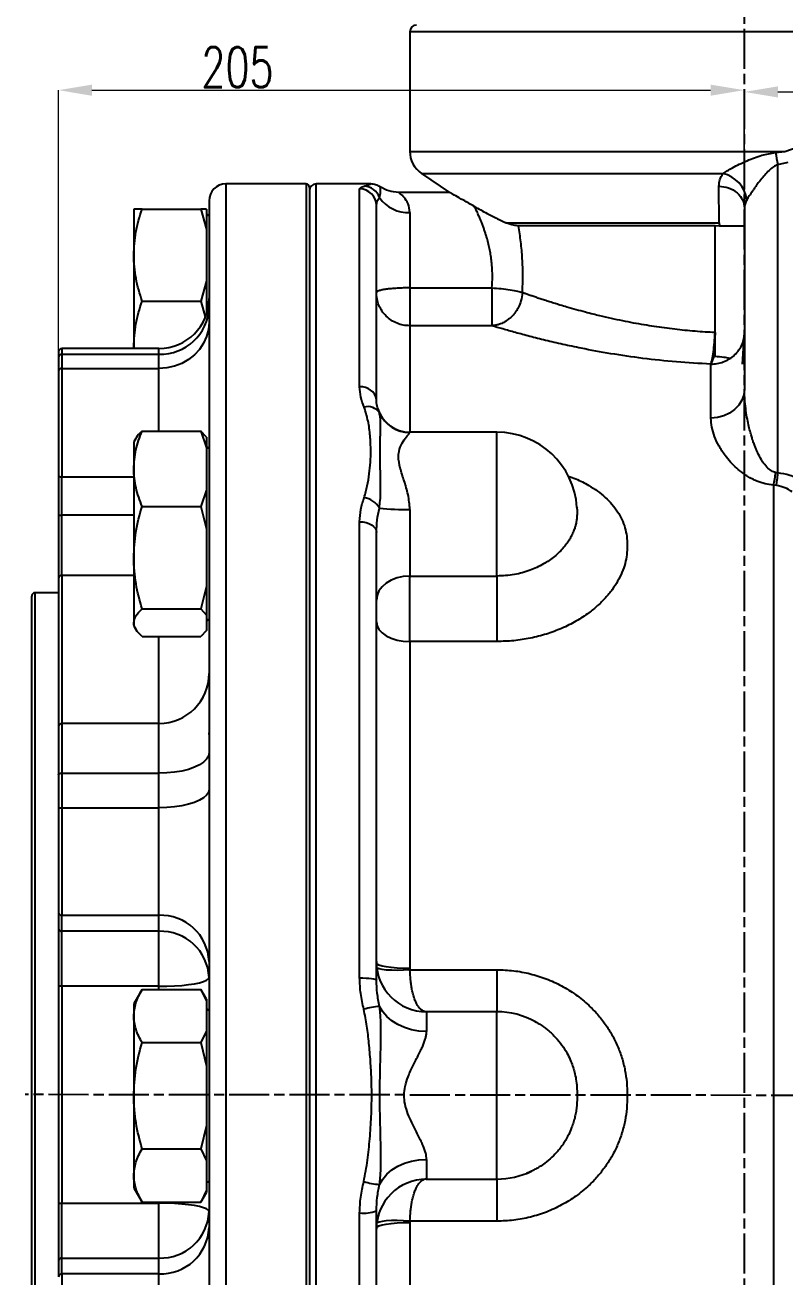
# Model space of a CAD drawing. Header units: millimetres. Extents: x 1726 to 4771, y 590 to 2743.
# Drawn here: x 2506.4 to 2733.5, y 1665.9 to 2040 of the extents above; entities that cross this region are included whole.
import ezdxf

# ---------------------------------------------------------------- set-up
doc = ezdxf.new("R2010")
doc.units = ezdxf.units.MM
doc.linetypes.add('AM_ISO08W050', pattern=[18, 12, -1.5, 3, -1.5])
doc.layers.add('AM_5', color=3, linetype='Continuous', lineweight=25)
doc.layers.add('AM_7', color=4, linetype='AM_ISO08W050', lineweight=25)
doc.styles.add('SLDTEXTSTYLE1', font='txt.shx', dxfattribs={"width": 0.7, "bigfont": 'gbcbig.shx'})
doc.dimstyles.new('SLDDIMSTYLE12$0', dxfattribs={"dimtxt": 12, "dimasz": 10, "dimexe": 0, "dimexo": 0.0625, "dimgap": 0.875, "dimtad": 1, "dimdec": 1, "dimlfac": 1.8, "dimrnd": 1e-09, "dimzin": 12, "dimdsep": 46, "dimtxsty": 'SLDTEXTSTYLE1', "dimcen": 0.09, "dimdle": 8.16, "dimclrd": 3, "dimclre": 3, "dimadec": 0, "dimazin": 3, "dimtfac": 1, "dimtdec": 1, "dimtofl": 0, "dimtmove": 0, "dimatfit": 3, "dimfxl": 0, "dimfrac": 2, "dimtolj": 1, "dimlwd": 5, "dimlwe": 5, "dimarcsym": 0})

# ---------------------------------------------------------------- blocks, each defined once
blk = doc.blocks.new('*D60')
at = {"layer": 'AM_5', "color": 3, "linetype": 'ByBlock', "lineweight": 5, "transparency": 16777216}
for p, q in [((2516.37, 1942.41), (2516.37, 2020.57)), ((2526.37, 2020.57), (2711.24, 2020.57)), ((2721.24, 2002.35), (2721.24, 2020.57))]:
    blk.add_line(p, q, dxfattribs=at)
at = {"layer": 'AM_5', "color": 3, "transparency": 16777216}
for points in [[(2526.37, 2022.23), (2526.37, 2018.9), (2516.37, 2020.57)], [(2711.24, 2022.23), (2711.24, 2018.9), (2721.24, 2020.57)]]:
    blk.add_solid(points, dxfattribs=at)
at = {"layer": 'Defpoints', "color": 0, "transparency": 16777216}
for p in [(2721.24, 2020.57), (2721.24, 2002.29), (2516.37, 1942.35)]:
    blk.add_point(p, dxfattribs=at)
at = {"layer": 'AM_5', "color": 0, "transparency": 16777216, "insert": (2569.85, 2027.44), "char_height": 12, "attachment_point": 5, "style": 'SLDTEXTSTYLE1'}
blk.add_mtext('\\A1;205', dxfattribs=at)
blk = doc.blocks.new('*D61')
at = {"layer": 'AM_5', "color": 3, "linetype": 'ByBlock', "lineweight": 5, "transparency": 16777216}
for p, q in [((2721.37, 1958.33), (2721.37, 2020.05)), ((2731.37, 2020.05), (2836.37, 2020.05)), ((2846.37, 1815.1), (2846.37, 2020.05))]:
    blk.add_line(p, q, dxfattribs=at)
at = {"layer": 'AM_5', "color": 3, "transparency": 16777216}
for points in [[(2731.37, 2021.71), (2731.37, 2018.38), (2721.37, 2020.05)], [(2836.37, 2021.71), (2836.37, 2018.38), (2846.37, 2020.05)]]:
    blk.add_solid(points, dxfattribs=at)
at = {"layer": 'Defpoints', "color": 0, "transparency": 16777216}
for p in [(2846.37, 2020.05), (2721.37, 1958.27), (2846.37, 1815.03)]:
    blk.add_point(p, dxfattribs=at)
at = {"layer": 'AM_5', "color": 0, "transparency": 16777216, "insert": (2783.87, 2026.92), "char_height": 12, "attachment_point": 5, "style": 'SLDTEXTSTYLE1'}
blk.add_mtext('\\A1;125', dxfattribs=at)

msp = doc.modelspace()

# ---------------------------------------------------------------- linework, layer by layer
at = {"color": 7, "linetype": 'Continuous', "lineweight": 25}
for p, q in [((2621.366, 2038.034), (2621.366, 2002.288)), ((2821.366, 2038.034), (2621.366, 2038.034)), ((2621.366, 2002.288), (2733.472, 2002.288)), ((2730.626, 2001.934), (2733.472, 2002.288)), ((2733.472, 2002.288), (2737.107, 2003.528)), ((2731.366, 1998.327), (2734.44, 1999.034)), ((2731.366, 1906.177), (2731.366, 1998.327)), ((2624.892, 1995.655), (2633.242, 1990.024)), ((2590.366, 1992.534), (2566.366, 1992.534)), ((2566.366, 1992.534), (2566.366, 1447.534)), ((2590.366, 1992.534), (2590.366, 1447.534)), ((2591.366, 1990.534), (2591.366, 1449.534)), ((2609.687, 1992.534), (2593.366, 1992.534)), ((2593.366, 1447.534), (2593.366, 1992.534)), ((2606.366, 1931.885), (2606.366, 1991.051)), ((2713.818, 1980.932), (2713.741, 1991.919)), ((2633.227, 1990.034), (2617.978, 1990.034)), ((2538.866, 1985.034), (2538.866, 1971.284)), ((2541.322, 1985.034), (2558.91, 1985.034)), ((2558.91, 1985.034), (2560.566, 1978.939)), ((2560.566, 1985.034), (2558.91, 1985.034)), ((2560.566, 1985.034), (2560.566, 1978.939)), ((2561.366, 1983.031), (2560.566, 1983.493)), ((2621.366, 1984), (2621.366, 1961.482)), ((2721.366, 1985.287), (2721.366, 1931.256)), ((2712.571, 1980.034), (2653.836, 1980.034)), ((2712.571, 1980.034), (2713.973, 1980.085)), ((2712.571, 1948.107), (2712.571, 1980.034)), ((2713.818, 1980.932), (2713.953, 1980.034)), ((2713.973, 1980.085), (2713.818, 1980.932)), ((2560.566, 1978.939), (2560.566, 1963.629)), ((2538.866, 1971.284), (2538.866, 1943.784)), ((2560.566, 1963.629), (2558.91, 1957.534)), ((2560.566, 1963.629), (2560.566, 1953.515)), ((2621.366, 1961.482), (2621.366, 1950.163)), ((2621.366, 1961.482), (2645.896, 1961.482)), ((2645.896, 1961.482), (2645.896, 1950.163)), ((2541.322, 1957.534), (2558.91, 1957.534)), ((2558.91, 1957.534), (2560.183, 1952.847)), ((2645.896, 1950.163), (2621.366, 1950.163)), ((2621.366, 1950.163), (2621.366, 1918.346)), ((2712.571, 1948.107), (2712.262, 1940.964)), ((2712.571, 1940.952), (2712.571, 1948.107)), ((2720.771, 1938.702), (2721.366, 1948.107)), ((2546.366, 1943.348), (2517.366, 1943.348)), ((2517.366, 1943.348), (2517.366, 1941.679)), ((2538.888, 1943.348), (2538.866, 1943.784)), ((2538.866, 1943.784), (2538.866, 1943.348)), ((2546.366, 1941.679), (2546.366, 1943.348)), ((2516.366, 1940.746), (2516.366, 1936.505)), ((2517.366, 1941.679), (2517.366, 1937.42)), ((2517.366, 1941.679), (2546.366, 1941.679)), ((2546.366, 1937.42), (2546.366, 1941.679)), ((2712.262, 1940.964), (2711.366, 1938.702)), ((2711.366, 1922.546), (2711.366, 1938.702)), ((2712.571, 1940.952), (2712.262, 1940.964)), ((2517.366, 1937.42), (2517.366, 1905.01)), ((2517.366, 1937.42), (2546.366, 1937.42)), ((2546.366, 1918.644), (2546.366, 1937.42)), ((2612.261, 1924.125), (2611.853, 1925.374)), ((2539.432, 1916.452), (2538.866, 1915.472)), ((2541.322, 1918.644), (2558.91, 1918.644)), ((2558.91, 1918.644), (2560.566, 1913.667)), ((2560.566, 1916.822), (2558.91, 1918.644)), ((2560.566, 1916.822), (2560.566, 1913.667)), ((2647.366, 1918.346), (2621.366, 1918.346)), ((2621.366, 1918.346), (2621.366, 1918.275)), ((2647.366, 1875.346), (2647.366, 1918.346)), ((2538.866, 1915.472), (2538.866, 1907.417)), ((2561.366, 1913.469), (2560.566, 1913.931)), ((2560.566, 1913.667), (2560.566, 1901.167)), ((2516.366, 1905.391), (2516.366, 1893.888)), ((2517.366, 1893.507), (2517.366, 1905.01)), ((2517.366, 1905.01), (2538.866, 1905.01)), ((2538.866, 1907.417), (2538.866, 1880.854)), ((2731.366, 1906.177), (2730.722, 1906.296)), ((2560.566, 1901.167), (2558.91, 1896.19)), ((2560.566, 1901.167), (2560.566, 1889.392)), ((2730.937, 1902.407), (2730.079, 1902.506)), ((2730.079, 1902.506), (2730.079, 1487.534)), ((2517.366, 1875.516), (2517.366, 1893.507)), ((2538.866, 1893.507), (2517.366, 1893.507)), ((2541.322, 1896.19), (2558.91, 1896.19)), ((2558.91, 1896.19), (2560.566, 1889.392)), ((2621.366, 1895.24), (2621.366, 1875.346)), ((2671.308, 1895.881), (2671.317, 1895.618)), ((2671.31, 1895.843), (2671.331, 1895.606)), ((2606.366, 1755.274), (2606.366, 1891.599)), ((2560.566, 1889.392), (2560.566, 1872.316)), ((2538.866, 1880.854), (2538.866, 1861.409)), ((2517.366, 1875.516), (2517.366, 1831.283)), ((2538.866, 1875.516), (2517.366, 1875.516)), ((2621.366, 1875.346), (2647.366, 1875.346)), ((2621.366, 1855.787), (2621.366, 1875.346)), ((2647.366, 1875.346), (2647.366, 1855.787)), ((2560.566, 1872.316), (2558.91, 1865.518)), ((2560.566, 1872.316), (2560.566, 1863.697)), ((2508.366, 1571.379), (2508.366, 1869.379)), ((2516.366, 1870.379), (2509.366, 1870.379)), ((2509.366, 1570.379), (2509.366, 1870.379)), ((2541.322, 1865.518), (2558.91, 1865.518)), ((2558.91, 1865.518), (2560.566, 1863.697)), ((2560.566, 1863.697), (2560.566, 1859.121)), ((2538.866, 1861.409), (2538.866, 1860.472)), ((2538.866, 1860.472), (2539.432, 1859.491)), ((2560.566, 1862.013), (2561.366, 1862.474)), ((2541.322, 1857.299), (2558.91, 1857.299)), ((2546.366, 1831.283), (2546.366, 1857.299)), ((2560.566, 1859.121), (2558.91, 1857.299)), ((2621.366, 1855.787), (2621.366, 1758.079)), ((2647.366, 1855.787), (2621.366, 1855.787)), ((2546.366, 1831.283), (2517.366, 1831.283)), ((2517.366, 1831.283), (2517.366, 1816.43)), ((2546.366, 1816.43), (2546.366, 1831.283)), ((2561.081, 1828.345), (2561.366, 1828.345)), ((2516.366, 1816.024), (2516.366, 1805.749)), ((2517.366, 1816.43), (2517.366, 1806.112)), ((2517.366, 1816.43), (2546.366, 1816.43)), ((2546.366, 1806.112), (2546.366, 1816.43)), ((2517.366, 1806.112), (2517.366, 1773.97)), ((2517.366, 1806.112), (2546.366, 1806.112)), ((2546.366, 1773.97), (2546.366, 1806.112)), ((2516.366, 1774.894), (2516.366, 1770.113)), ((2517.366, 1773.97), (2546.366, 1773.97)), ((2517.366, 1769.19), (2517.366, 1773.97)), ((2546.366, 1769.19), (2546.366, 1773.97)), ((2546.366, 1769.19), (2517.366, 1769.19)), ((2517.366, 1752.758), (2517.366, 1769.19)), ((2546.366, 1752.758), (2546.366, 1769.19)), ((2621.366, 1758.079), (2621.382, 1757.697)), ((2621.382, 1757.697), (2647.366, 1757.697)), ((2647.366, 1757.697), (2647.366, 1745.134)), ((2546.366, 1752.758), (2517.366, 1752.758)), ((2517.366, 1752.758), (2517.366, 1687.95)), ((2541.322, 1751.788), (2538.866, 1747.534)), ((2541.322, 1751.788), (2558.91, 1751.788)), ((2546.366, 1751.788), (2546.366, 1752.758)), ((2560.566, 1748.92), (2558.91, 1751.788)), ((2558.91, 1751.788), (2560.566, 1748.269)), ((2538.866, 1747.534), (2538.866, 1743.85)), ((2560.566, 1748.92), (2560.566, 1748.269)), ((2560.566, 1748.269), (2560.566, 1739.43)), ((2538.866, 1743.85), (2538.866, 1720.034)), ((2561.366, 1745.531), (2560.566, 1745.993)), ((2647.366, 1745.134), (2626.366, 1745.134)), ((2626.366, 1745.134), (2626.366, 1739.257)), ((2647.366, 1695.134), (2647.366, 1745.134)), ((2658.576, 1742.306), (2659.122, 1742.026)), ((2560.566, 1739.43), (2558.91, 1735.911)), ((2560.566, 1739.43), (2560.566, 1728.873)), ((2541.322, 1735.911), (2558.91, 1735.911)), ((2558.91, 1735.911), (2560.566, 1728.873)), ((2560.566, 1728.873), (2560.566, 1711.195)), ((2538.866, 1720.034), (2538.866, 1696.218)), ((2560.566, 1711.195), (2558.91, 1704.157)), ((2560.566, 1711.195), (2560.566, 1700.638)), ((2541.322, 1704.157), (2558.91, 1704.157)), ((2558.91, 1704.157), (2560.566, 1700.638)), ((2560.566, 1700.638), (2560.566, 1691.799)), ((2626.366, 1701.024), (2626.366, 1695.134)), ((2538.866, 1696.218), (2538.866, 1692.534)), ((2626.366, 1695.138), (2625.852, 1695.108)), ((2626.366, 1695.138), (2625.938, 1695.099)), ((2626.268, 1695.128), (2626.366, 1695.138)), ((2626.366, 1695.134), (2647.366, 1695.134)), ((2647.366, 1695.138), (2647.366, 1682.558)), ((2538.866, 1692.534), (2541.322, 1688.28)), ((2560.566, 1691.799), (2558.91, 1688.28)), ((2560.566, 1694.075), (2561.366, 1694.537)), ((2560.566, 1691.799), (2560.566, 1691.148)), ((2517.366, 1671.549), (2517.366, 1687.95)), ((2517.366, 1687.95), (2546.366, 1687.95)), ((2541.322, 1688.28), (2558.91, 1688.28)), ((2546.366, 1687.95), (2546.366, 1688.28)), ((2546.366, 1671.549), (2546.366, 1687.95)), ((2558.91, 1688.28), (2560.566, 1691.148)), ((2606.366, 1548.641), (2606.366, 1685.015)), ((2621.382, 1682.558), (2621.366, 1682.176)), ((2621.366, 1682.176), (2621.366, 1584.435)), ((2647.366, 1682.558), (2621.382, 1682.558)), ((2516.366, 1670.625), (2516.366, 1665.883)), ((2517.366, 1666.808), (2517.366, 1671.549)), ((2517.366, 1671.549), (2546.366, 1671.549)), ((2546.366, 1666.808), (2546.366, 1671.549)), ((2517.366, 1666.808), (2517.366, 1634.713)), ((2546.366, 1666.808), (2517.366, 1666.808)), ((2546.366, 1634.713), (2546.366, 1666.808))]:
    msp.add_line(p, q, dxfattribs=at)
at = {"color": 7, "linetype": 'Continuous', "lineweight": 25, "flags": 128}
for points in [[(2561.366, 1951.15), (2561.181, 1949.002), (2560.632, 1946.907), (2559.731, 1944.916), (2558.501, 1943.079), (2556.973, 1941.441), (2555.183, 1940.042), (2553.176, 1938.916), (2551.001, 1938.092), (2548.713, 1937.589), (2546.366, 1937.42)], [(2721.366, 1931.256), (2721.174, 1929.557), (2720.605, 1927.923), (2719.681, 1926.417), (2718.437, 1925.097), (2716.922, 1924.014), (2715.193, 1923.209), (2713.317, 1922.713), (2711.366, 1922.546)], [(2516.366, 1905.391), (2516.385, 1905.316), (2516.442, 1905.245), (2516.535, 1905.179), (2516.659, 1905.121), (2516.81, 1905.074), (2516.983, 1905.039), (2517.171, 1905.017), (2517.366, 1905.01)], [(2516.366, 1893.888), (2516.385, 1893.814), (2516.442, 1893.743), (2516.535, 1893.677), (2516.659, 1893.619), (2516.81, 1893.572), (2516.983, 1893.536), (2517.171, 1893.515), (2517.366, 1893.507)], [(2606.366, 1891.599), (2607.341, 1891.539), (2608.279, 1891.36), (2609.144, 1891.069), (2609.902, 1890.677), (2610.523, 1890.2), (2610.985, 1889.656), (2611.27, 1889.065), (2611.366, 1888.451)], [(2621.366, 1875.346), (2619.415, 1875.207), (2617.539, 1874.798), (2615.81, 1874.132), (2614.295, 1873.237), (2613.051, 1872.146), (2612.127, 1870.901), (2611.558, 1869.55), (2611.366, 1868.146)], [(2611.366, 1861.626), (2611.558, 1860.487), (2612.127, 1859.392), (2613.051, 1858.382), (2614.295, 1857.498), (2615.81, 1856.771), (2617.539, 1856.232), (2619.415, 1855.9), (2621.366, 1855.787)], [(2561.366, 1822.518), (2561.181, 1821.566), (2560.632, 1820.637), (2559.731, 1819.754), (2558.501, 1818.94), (2556.973, 1818.213), (2555.183, 1817.593), (2553.176, 1817.094), (2551.001, 1816.728), (2548.713, 1816.505), (2546.366, 1816.43)], [(2516.366, 1816.024), (2516.385, 1816.103), (2516.442, 1816.18), (2516.535, 1816.25), (2516.659, 1816.311), (2516.81, 1816.362), (2516.983, 1816.399), (2517.171, 1816.422), (2517.366, 1816.43)], [(2561.366, 1811.548), (2561.181, 1810.698), (2560.632, 1809.868), (2559.731, 1809.08), (2558.501, 1808.353), (2556.973, 1807.704), (2555.183, 1807.15), (2553.176, 1806.704), (2551.001, 1806.378), (2548.713, 1806.179), (2546.366, 1806.112)], [(2516.366, 1805.749), (2516.385, 1805.82), (2516.442, 1805.888), (2516.535, 1805.951), (2516.659, 1806.006), (2516.81, 1806.051), (2516.983, 1806.084), (2517.171, 1806.105), (2517.366, 1806.112)], [(2621.366, 1758.079), (2619.415, 1758.111), (2617.539, 1758.204), (2615.81, 1758.355), (2614.295, 1758.559), (2613.051, 1758.807), (2612.127, 1759.09), (2611.558, 1759.397), (2611.374, 1759.651)], [(2546.366, 1752.758), (2548.713, 1752.79), (2551.001, 1752.884), (2553.176, 1753.039), (2555.183, 1753.251), (2556.973, 1753.515), (2558.501, 1753.823), (2559.731, 1754.168), (2560.632, 1754.543), (2561.181, 1754.937), (2561.366, 1755.341)], [(2606.366, 1755.274), (2607.341, 1755.261), (2608.279, 1755.225), (2609.144, 1755.165), (2609.902, 1755.084), (2610.523, 1754.986), (2610.985, 1754.875), (2611.27, 1754.753), (2611.366, 1754.627)], [(2621.382, 1757.697), (2619.44, 1757.572), (2617.572, 1757.515), (2615.849, 1757.526), (2614.34, 1757.606), (2613.1, 1757.752), (2612.178, 1757.958), (2611.609, 1758.216), (2611.473, 1758.349)], [(2626.366, 1739.257), (2624.094, 1739.389), (2621.875, 1739.783), (2619.759, 1740.429), (2617.796, 1741.314), (2616.031, 1742.415), (2614.504, 1743.708), (2613.25, 1745.163), (2612.299, 1746.747)], [(2612.299, 1693.539), (2613.25, 1695.122), (2614.504, 1696.576), (2616.031, 1697.868), (2617.796, 1698.969), (2619.759, 1699.852), (2621.875, 1700.498), (2624.094, 1700.892), (2626.366, 1701.024)], [(2561.366, 1685.417), (2561.181, 1685.813), (2560.632, 1686.2), (2559.731, 1686.567), (2558.501, 1686.906), (2556.973, 1687.208), (2555.183, 1687.466), (2553.176, 1687.674), (2551.001, 1687.826), (2548.713, 1687.919), (2546.366, 1687.95)], [(2611.374, 1680.611), (2611.558, 1680.865), (2612.127, 1681.171), (2613.051, 1681.452), (2614.295, 1681.699), (2615.81, 1681.901), (2617.539, 1682.052), (2619.415, 1682.144), (2621.366, 1682.176)], [(2621.382, 1682.558), (2619.44, 1682.683), (2617.572, 1682.741), (2615.849, 1682.73), (2614.34, 1682.651), (2613.1, 1682.507), (2612.178, 1682.302), (2611.609, 1682.046), (2611.472, 1681.912)]]:
    msp.add_lwpolyline(points, dxfattribs=at)
at = {"color": 7, "linetype": 'Continuous', "lineweight": 25}
for centre, radius, start, end in [((2623.366, 2038.034), 2, 90, 180), ((2629.366, 2002.288), 8, 180, 235.98111), ((2819.891, 2018.37), 90.766, 190.4325, 192.75717), ((2712.836, 1986.57), 9.328, 7.67056, 76.90076), ((2566.366, 1987.534), 5, 90, 180), ((2590.366, 1991.534), 1, 0, 90), ((2593.366, 1990.534), 2, 90, 180), ((2606.38, 1986.065), 4.986, 0.15672, 90.15587), ((2607.549, 1986.918), 4.954, 18.01447, 88.16338), ((2620.862, 1994.509), 10.521, 215.16174, 272.74534), ((2546.366, 1958.348), 15, 270, 0), ((2546.85, 1956.196), 14.525, 268.09064, 357.954), ((2517.366, 1942.348), 1, 90, 180), ((2517.334, 1940.711), 0.968, 88.09064, 177.954), ((2517.325, 1936.46), 0.96, 87.58019, 177.35614), ((2606.861, 1927.362), 4.55, 8.03552, 96.23896), ((2608.826, 1921.908), 4.088, 32.84445, 105.87229), ((2621.366, 1928.346), 10, 197.2815, 270), ((2621.359, 1928.277), 10.001, 204.52771, 270.03821), ((2647.366, 1894.346), 24, 3.66328, 90), ((2685.369, 1912.05), 45.717, 347.95091, 352.76945), ((2606.67, 1892.416), 6.476, 30.31218, 80.77942), ((2620.186, 1964.553), 69.323, 263.43563, 270.97569), ((2517.283, 1874.597), 0.923, 84.8663, 173.72242), ((2509.366, 1869.379), 1, 90, 180), ((2546.366, 1846.283), 15, 270, 0), ((2517.366, 1830.283), 1, 90, 180), ((2517.329, 1774.934), 0.964, 182.37737, 272.19475), ((2546.92, 1759.522), 14.459, 2.37737, 92.19475), ((2517.329, 1770.153), 0.964, 182.37737, 272.19475), ((2546.92, 1754.742), 14.459, 2.37737, 92.19475), ((2626.366, 1760.134), 15, 180, 270), ((2517.123, 1751.177), 1.599, 81.27516, 118.26935), ((2613.7, 1725.742), 21.051, 93.81453, 106.81433), ((2647.366, 1721.134), 24, 61.26259, 90), ((2626.366, 1680.134), 15, 90, 180), ((2647.366, 1719.134), 24, 270, 295.63621), ((2613.747, 1714.729), 21.239, 253.20556, 266.09105), ((2517.123, 1689.557), 1.625, 242.23719, 278.5935), ((2546.911, 1686.006), 14.467, 267.84249, 357.66628), ((2607.595, 1695.223), 10.282, 263.13338, 291.51261), ((2546.911, 1681.265), 14.467, 267.84249, 357.66628), ((2517.33, 1670.585), 0.964, 87.84249, 177.66628), ((2517.33, 1665.844), 0.964, 87.84249, 177.66628)]:
    msp.add_arc(centre, radius, start, end, dxfattribs=at)
for points, knots in [([(2714.95, 1995.655), (2715.359, 1995.924), (2716.225, 1996.493), (2717.885, 1997.44), (2719.875, 1998.459), (2722.774, 1999.769), (2726.358, 2001.2), (2729.273, 2001.701), (2730.626, 2001.934)], [0, 0, 0, 0, 0.1045989, 0.2218482, 0.3533821, 0.5003254, 0.7681215, 1, 1, 1, 1]), ([(2731.366, 1998.327), (2731.188, 1998.258), (2730.819, 1998.117), (2730.281, 1997.816), (2729.424, 1997.228), (2728.358, 1996.233), (2727.096, 1994.869), (2726.021, 1993.545), (2725.119, 1992.362), (2724.407, 1991.377), (2723.622, 1990.243), (2722.799, 1988.997), (2722.308, 1988.189), (2722.081, 1987.815)], [0, 0, 0, 0, 0.0389233, 0.080468, 0.12499, 0.2501529, 0.3750151, 0.4998036, 0.5938703, 0.6771337, 0.749743, 0.884353, 1, 1, 1, 1]), ([(2624.893, 1995.655), (2624.893, 1995.655), (2624.75, 1995.655), (2625.243, 1995.655), (2626.436, 1995.655), (2628.572, 1995.655), (2631.501, 1995.655), (2635.23, 1995.655), (2639.718, 1995.655), (2644.928, 1995.655), (2650.813, 1995.655), (2657.321, 1995.655), (2664.395, 1995.655), (2671.972, 1995.655), (2679.985, 1995.655), (2688.364, 1995.655), (2697.035, 1995.655), (2705.917, 1995.655), (2711.939, 1995.655), (2714.95, 1995.655)], [0, 0, 0, 0, 0.0000245, 0.0625229, 0.1250214, 0.1875199, 0.2500184, 0.3125168, 0.3750153, 0.4375138, 0.5000122, 0.5625107, 0.6250092, 0.6875076, 0.7500061, 0.8125046, 0.8750031, 0.9375015, 1, 1, 1, 1]), ([(2713.741, 1991.919), (2713.787, 1992.555), (2713.878, 1993.841), (2714.59, 1995.046), (2714.95, 1995.655)], [0, 0, 0, 0, 0.4948259, 1, 1, 1, 1]), ([(2591.366, 1991.52), (2591.366, 1991.437), (2591.366, 1991.267), (2591.366, 1989.751), (2591.366, 1987.235), (2591.366, 1983.581), (2591.366, 1978.771), (2591.366, 1973.289), (2591.366, 1967.443), (2591.366, 1961.486), (2591.366, 1954.88), (2591.366, 1946.791), (2591.366, 1936.999), (2591.366, 1925.244), (2591.366, 1912.494), (2591.366, 1898.83), (2591.366, 1884.343), (2591.366, 1870.414), (2591.366, 1857.305), (2591.366, 1845.261), (2591.366, 1832.963), (2591.366, 1819.169), (2591.366, 1803.813), (2591.366, 1786.937), (2591.366, 1770.09), (2591.366, 1753.372), (2591.366, 1736.875), (2591.366, 1720.499), (2591.366, 1704.121), (2591.366, 1687.618), (2591.366, 1670.891), (2591.366, 1654.032), (2591.366, 1637.139), (2591.366, 1621.765), (2591.366, 1607.95), (2591.366, 1595.632), (2591.366, 1583.566), (2591.366, 1570.429), (2591.366, 1556.466), (2591.366, 1541.939), (2591.366, 1528.231), (2591.366, 1515.434), (2591.366, 1503.629), (2591.366, 1493.79), (2591.366, 1485.656), (2591.366, 1479.009), (2591.366, 1473.009), (2591.366, 1467.117), (2591.366, 1461.582), (2591.366, 1456.712), (2591.366, 1453.012), (2591.366, 1450.396), (2591.366, 1448.964), (2591.366, 1448.381), (2591.366, 1448.543), (2591.366, 1448.547)], [0, 0, 0, 0, 0.018548, 0.0379659, 0.0577012, 0.0780224, 0.0986072, 0.1194449, 0.1353994, 0.1513546, 0.1675612, 0.1837685, 0.2056034, 0.2275036, 0.2494559, 0.2714077, 0.2933078, 0.3151434, 0.33135, 0.3475572, 0.3635118, 0.3794669, 0.4003041, 0.4208889, 0.4412106, 0.4609453, 0.4803635, 0.4994559, 0.5185478, 0.5379659, 0.5577012, 0.5780224, 0.5986072, 0.6194449, 0.6353994, 0.6513546, 0.6675612, 0.6837685, 0.7056034, 0.7275036, 0.7494559, 0.7714077, 0.7933078, 0.8151434, 0.83135, 0.8475572, 0.8635118, 0.8794669, 0.9003041, 0.9208889, 0.9412106, 0.9609453, 0.9803635, 0.9994559, 1, 1, 1, 1]), ([(2606.366, 1991.051), (2606.436, 1991.21), (2606.575, 1991.527), (2607.33, 1991.756), (2607.708, 1991.87)], [0, 0, 0, 0, 0.5, 1, 1, 1, 1]), ([(2607.708, 1991.87), (2608.056, 1991.972), (2608.751, 1992.176), (2609.228, 1992.381), (2609.619, 1992.511), (2609.665, 1992.526), (2609.687, 1992.533)], [0, 0, 0, 0, 0.2521588, 0.5027423, 0.7569703, 1, 1, 1, 1]), ([(2612.454, 1991.7), (2612.024, 1991.941), (2611.164, 1992.423), (2610.18, 1992.497), (2609.689, 1992.534)], [0, 0, 0, 0, 0.4999909, 1, 1, 1, 1]), ([(2612.261, 1988.45), (2612.349, 1988.747), (2612.558, 1989.45), (2612.642, 1990.291), (2612.622, 1990.88), (2612.568, 1991.241), (2612.526, 1991.445), (2612.487, 1991.591), (2612.459, 1991.683), (2612.455, 1991.694), (2612.453, 1991.7)], [0, 0, 0, 0, 0.1210319, 0.286793, 0.5003915, 0.5963074, 0.6946452, 0.7955291, 0.8981903, 1, 1, 1, 1]), ([(2617.988, 1990.034), (2617.006, 1990.107), (2615.034, 1990.254), (2613.308, 1991.222), (2612.441, 1991.708)], [0, 0, 0, 0, 0.49747326, 1, 1, 1, 1]), ([(2713.741, 1991.919), (2714.714, 1991.794), (2716.734, 1991.534), (2719.292, 1989.979), (2721.043, 1987.786), (2721.261, 1986.099), (2721.366, 1985.287)], [0, 0, 0, 0, 0.2407082, 0.5000073, 0.7593055, 1, 1, 1, 1]), ([(2561.366, 1987.521), (2561.366, 1987.438), (2561.366, 1987.27), (2561.366, 1985.778), (2561.366, 1983.298), (2561.366, 1979.698), (2561.366, 1974.959), (2561.366, 1969.057), (2561.366, 1961.979), (2561.366, 1953.722), (2561.366, 1944.319), (2561.366, 1933.803), (2561.366, 1922.221), (2561.366, 1909.658), (2561.366, 1896.196), (2561.366, 1881.922), (2561.366, 1868.198), (2561.366, 1855.282), (2561.366, 1843.416), (2561.366, 1831.299), (2561.366, 1817.708), (2561.366, 1802.579), (2561.366, 1785.952), (2561.366, 1769.353), (2561.366, 1752.881), (2561.366, 1736.627), (2561.366, 1720.492), (2561.366, 1704.355), (2561.366, 1688.096), (2561.366, 1671.615), (2561.366, 1655.004), (2561.366, 1638.361), (2561.366, 1621.81), (2561.366, 1605.464), (2561.366, 1589.438), (2561.366, 1573.871), (2561.366, 1558.876), (2561.366, 1544.563), (2561.366, 1531.057), (2561.366, 1518.448), (2561.366, 1506.817), (2561.366, 1497.123), (2561.366, 1489.109), (2561.366, 1482.56), (2561.366, 1476.649), (2561.366, 1470.843), (2561.366, 1465.39), (2561.366, 1460.591), (2561.366, 1456.946), (2561.366, 1454.368), (2561.366, 1452.957), (2561.366, 1452.383), (2561.366, 1452.543), (2561.366, 1452.547)], [0, 0, 0, 0, 0.0185482, 0.0379663, 0.0577018, 0.0780232, 0.0986083, 0.1194462, 0.1407155, 0.1621592, 0.1837651, 0.2056003, 0.2275007, 0.2494532, 0.2714052, 0.2933056, 0.3151414, 0.3313482, 0.3475556, 0.3635103, 0.3794656, 0.400303, 0.420888, 0.44121, 0.4609449, 0.4803632, 0.4994559, 0.518548, 0.5379663, 0.5577018, 0.5780232, 0.5986083, 0.6194462, 0.6407155, 0.6621592, 0.6837651, 0.7056003, 0.7275007, 0.7494532, 0.7714052, 0.7933056, 0.8151414, 0.8313482, 0.8475556, 0.8635103, 0.8794656, 0.900303, 0.920888, 0.94121, 0.9609449, 0.9803632, 0.9994559, 1, 1, 1, 1]), ([(2611.366, 1986.078), (2611.417, 1986.483), (2611.522, 1987.308), (2612.011, 1988.065), (2612.261, 1988.45)], [0, 0, 0, 0, 0.4913468, 1, 1, 1, 1]), ([(2621.366, 1984), (2621.24, 1984.922), (2620.987, 1986.766), (2619.66, 1988.574), (2618.355, 1989.795), (2618.106, 1989.954), (2617.982, 1990.033)], [0, 0, 0, 0, 0.2500128, 0.4997318, 0.7502769, 1, 1, 1, 1]), ([(2640.656, 1985.813), (2639.52, 1986.458), (2637.399, 1987.662), (2635.033, 1989.005), (2633.522, 1989.863), (2633.332, 1989.973), (2633.242, 1990.025)], [0, 0, 0, 0, 0.2986118, 0.5579774, 0.7912779, 1, 1, 1, 1]), ([(2722.081, 1987.815), (2721.881, 1987.427), (2721.462, 1986.615), (2721.399, 1985.743), (2721.366, 1985.287)], [0, 0, 0, 0, 0.477338, 1, 1, 1, 1]), ([(2538.866, 1971.284), (2538.99, 1973.588), (2539.24, 1978.247), (2540.623, 1982.755), (2541.322, 1985.034)], [0, 0, 0, 0, 0.4945107, 1, 1, 1, 1]), ([(2541.322, 1985.034), (2540.655, 1985.034), (2539.647, 1985.034), (2538.972, 1985.034), (2538.901, 1985.034), (2538.866, 1985.034)], [0, 0, 0, 0, 0.4952544, 0.7476497, 1, 1, 1, 1]), ([(2611.366, 1927.998), (2611.366, 1931.133), (2611.366, 1937.421), (2611.366, 1945.981), (2611.366, 1953.881), (2611.366, 1961.013), (2611.366, 1967.352), (2611.366, 1972.86), (2611.366, 1977.516), (2611.366, 1981.284), (2611.366, 1984.235), (2611.366, 1985.465), (2611.366, 1986.078)], [0, 0, 0, 0, 0.0990867, 0.1987609, 0.2988937, 0.3993518, 0.5, 0.600646, 0.7011029, 0.8012358, 0.9009122, 1, 1, 1, 1]), ([(2640.656, 1985.813), (2641.917, 1985.108), (2644.236, 1983.812), (2647.452, 1982.138), (2649.293, 1981.307), (2650.123, 1980.932)], [0, 0, 0, 0, 0.39583672, 0.7274466, 1, 1, 1, 1]), ([(2645.896, 1961.482), (2645.968, 1962.605), (2646.114, 1964.891), (2645.966, 1967.801), (2645.716, 1970.139), (2645.449, 1971.914), (2645.106, 1973.678), (2644.76, 1975.118), (2644.441, 1976.271), (2644.172, 1977.176), (2643.865, 1978.136), (2643.522, 1979.142), (2643.143, 1980.186), (2642.679, 1981.376), (2642.191, 1982.548), (2641.741, 1983.566), (2641.344, 1984.419), (2640.994, 1985.141), (2640.757, 1985.612), (2640.656, 1985.813)], [0, 0, 0, 0, 0.11776898, 0.23956761, 0.30231009, 0.36638401, 0.43188423, 0.49889957, 0.53240802, 0.56917821, 0.60921577, 0.65252503, 0.69910936, 0.74897146, 0.81884059, 0.87250707, 0.90996714, 0.9615183, 1, 1, 1, 1]), ([(2650.123, 1980.932), (2650.337, 1980.931), (2650.848, 1980.931), (2651.854, 1980.93), (2653.213, 1980.927), (2654.808, 1980.925), (2656.456, 1980.923), (2658.022, 1980.921), (2659.432, 1980.921), (2660.73, 1980.921), (2661.987, 1980.922), (2663.39, 1980.923), (2665.194, 1980.925), (2667.415, 1980.927), (2669.823, 1980.929), (2672.083, 1980.931), (2673.91, 1980.931), (2675.527, 1980.931), (2676.914, 1980.931), (2678.106, 1980.93), (2679.27, 1980.929), (2680.634, 1980.928), (2682.598, 1980.926), (2684.637, 1980.925), (2686.306, 1980.923), (2687.22, 1980.923), (2687.989, 1980.922), (2688.837, 1980.922), (2689.987, 1980.921), (2691.212, 1980.921), (2692.779, 1980.921), (2694.75, 1980.921), (2697.191, 1980.922), (2699.883, 1980.924), (2703.055, 1980.926), (2706.388, 1980.928), (2709.543, 1980.93), (2711.936, 1980.931), (2713.278, 1980.931), (2713.818, 1980.932)], [0, 0, 0, 0, 0.0240522, 0.0574327, 0.1001392, 0.145663, 0.1843061, 0.2193433, 0.250775, 0.2732845, 0.2976017, 0.3237268, 0.3516602, 0.3945776, 0.4374971, 0.4687455, 0.4999939, 0.519994, 0.5399938, 0.5599932, 0.57065, 0.5888709, 0.6165828, 0.6506925, 0.6701559, 0.6819858, 0.6861825, 0.6998619, 0.714578, 0.7300278, 0.7462115, 0.7733766, 0.8032054, 0.8356983, 0.8708555, 0.9166932, 0.9534979, 0.9812673, 1, 1, 1, 1]), ([(2653.836, 1980.034), (2653.36, 1980.065), (2652.358, 1980.13), (2650.893, 1980.655), (2650.123, 1980.932)], [0, 0, 0, 0, 0.474656, 1, 1, 1, 1]), ([(2654.989, 1960.061), (2655.058, 1961.76), (2655.197, 1965.152), (2655.016, 1970.258), (2654.581, 1975.279), (2654.085, 1978.446), (2653.836, 1980.034)], [0, 0, 0, 0, 0.2501947, 0.4994603, 0.749011, 1, 1, 1, 1]), ([(2713.953, 1980.034), (2714.282, 1980.034), (2714.951, 1980.034), (2715.903, 1980.034), (2716.811, 1980.034), (2717.679, 1980.034), (2718.494, 1980.034), (2719.232, 1980.034), (2720.217, 1980.034), (2721.171, 1980.034), (2721.299, 1980.034), (2721.366, 1980.034)], [0, 0, 0, 0, 0.057935, 0.1177492, 0.1817026, 0.251655, 0.3296982, 0.4129839, 0.5025827, 0.7426491, 1, 1, 1, 1]), ([(2541.322, 1957.534), (2540.655, 1959.767), (2539.647, 1963.137), (2538.972, 1967.762), (2538.901, 1970.11), (2538.866, 1971.284)], [0, 0, 0, 0, 0.4952544, 0.7476497, 1, 1, 1, 1]), ([(2645.896, 1961.482), (2646.83, 1961.411), (2648.738, 1961.266), (2651.394, 1960.915), (2653.622, 1960.502), (2654.546, 1960.204), (2654.989, 1960.061)], [0, 0, 0, 0, 0.2447989, 0.5000033, 0.7602989, 1, 1, 1, 1]), ([(2538.866, 1943.784), (2538.99, 1946.088), (2539.24, 1950.747), (2540.623, 1955.255), (2541.322, 1957.534)], [0, 0, 0, 0, 0.4945107, 1, 1, 1, 1]), ([(2654.989, 1960.061), (2654.891, 1959.237), (2654.709, 1957.721), (2654.035, 1956.066), (2653.482, 1955.056), (2653.131, 1954.503), (2652.788, 1954.025), (2652.462, 1953.617), (2651.979, 1953.068), (2651.331, 1952.44), (2650.517, 1951.81), (2649.794, 1951.354), (2649.128, 1951.006), (2648.521, 1950.744), (2647.972, 1950.552), (2647.487, 1950.413), (2647.074, 1950.318), (2646.65, 1950.242), (2646.32, 1950.199), (2646.077, 1950.176), (2645.975, 1950.168), (2645.931, 1950.165), (2645.911, 1950.164), (2645.902, 1950.163), (2645.898, 1950.163), (2645.896, 1950.163)], [0, 0, 0, 0, 0.1646778, 0.3028656, 0.3507648, 0.3944, 0.4337709, 0.468877, 0.499718, 0.581691, 0.6522449, 0.7113744, 0.7590752, 0.8098008, 0.8510372, 0.8827822, 0.9175892, 0.9422901, 0.9756992, 0.9895532, 0.9954234, 0.9979594, 0.9990763, 0.9997173, 1, 1, 1, 1]), ([(2712.571, 1948.107), (2710.575, 1948.227), (2706.508, 1948.471), (2700.433, 1949.097), (2695.387, 1949.773), (2691.323, 1950.427), (2688.165, 1950.988), (2684.892, 1951.625), (2681.527, 1952.338), (2678.619, 1953.006), (2676.035, 1953.641), (2673.65, 1954.252), (2671.004, 1954.966), (2668.486, 1955.68), (2666.41, 1956.296), (2664.694, 1956.822), (2663.158, 1957.302), (2661.653, 1957.783), (2660.272, 1958.235), (2659.007, 1958.658), (2657.853, 1959.052), (2656.805, 1959.417), (2655.851, 1959.753), (2655.272, 1959.96), (2654.989, 1960.061)], [0, 0, 0, 0, 0.0802108, 0.1634719, 0.2498586, 0.2937345, 0.340665, 0.3906558, 0.443712, 0.4998375, 0.5334211, 0.5750976, 0.6248663, 0.6777873, 0.719513, 0.7500422, 0.7857007, 0.8200964, 0.8532301, 0.8851026, 0.9157148, 0.9450677, 0.9731623, 1, 1, 1, 1]), ([(2711.366, 1938.702), (2707.9, 1938.892), (2700.964, 1939.272), (2690.927, 1940.372), (2681.381, 1941.771), (2673.462, 1943.234), (2667.034, 1944.599), (2661.889, 1945.797), (2657.156, 1946.987), (2652.886, 1948.134), (2649.06, 1949.218), (2646.951, 1949.848), (2645.896, 1950.163)], [0, 0, 0, 0, 0.1248759, 0.2499025, 0.3754115, 0.4998549, 0.5830472, 0.6668349, 0.7500674, 0.8330769, 0.9165761, 1, 1, 1, 1]), ([(2711.366, 1938.702), (2711.976, 1938.732), (2713.232, 1938.795), (2715.096, 1939.318), (2716.888, 1940.186), (2718.487, 1941.409), (2719.788, 1942.913), (2720.71, 1944.599), (2721.267, 1946.352), (2721.334, 1947.533), (2721.366, 1948.107)], [0, 0, 0, 0, 0.116516, 0.2400113, 0.3686408, 0.5, 0.6313592, 0.7599887, 0.883484, 1, 1, 1, 1]), ([(2711.366, 1938.702), (2711.494, 1939.12), (2711.756, 1939.976), (2712.114, 1942.271), (2712.408, 1945.066), (2712.517, 1947.109), (2712.571, 1948.107)], [0, 0, 0, 0, 0.244028, 0.5, 0.755972, 1, 1, 1, 1]), ([(2516.366, 1942.348), (2516.366, 1942.28), (2516.366, 1942.149), (2516.366, 1941.205), (2516.366, 1940.746)], [0, 0, 0, 0, 0.514105, 1, 1, 1, 1]), ([(2717.006, 1940.363), (2716.435, 1940.494), (2715.106, 1940.798), (2713.491, 1940.896), (2712.571, 1940.952)], [0, 0, 0, 0, 0.4299914, 1, 1, 1, 1]), ([(2516.366, 1936.505), (2516.366, 1935.853), (2516.366, 1934.512), (2516.366, 1931.547), (2516.366, 1927.867), (2516.366, 1923.56), (2516.366, 1919.653), (2516.366, 1916.464), (2516.366, 1913.346), (2516.366, 1909.564), (2516.366, 1906.755), (2516.366, 1905.391)], [0, 0, 0, 0, 0.116751, 0.2402803, 0.3687812, 0.4999201, 0.631059, 0.6953822, 0.7597197, 0.883249, 1, 1, 1, 1]), ([(2607.708, 1925.84), (2607.33, 1926.849), (2606.575, 1928.867), (2606.436, 1930.879), (2606.366, 1931.885)], [0, 0, 0, 0, 0.5, 1, 1, 1, 1]), ([(2730.722, 1906.296), (2730.502, 1906.354), (2730.033, 1906.478), (2729.093, 1906.988), (2727.933, 1907.995), (2726.66, 1909.66), (2725.764, 1911.254), (2725.128, 1912.603), (2724.717, 1913.559), (2724.308, 1914.605), (2723.905, 1915.738), (2723.512, 1916.96), (2723.098, 1918.395), (2722.655, 1920.154), (2722.195, 1922.339), (2721.79, 1924.838), (2721.519, 1927.323), (2721.386, 1929.477), (2721.372, 1930.723), (2721.366, 1931.256)], [0, 0, 0, 0, 0.0194885, 0.0414095, 0.0949882, 0.1639814, 0.250502, 0.2840975, 0.3209011, 0.3609258, 0.4041817, 0.4506769, 0.5004177, 0.5678228, 0.6510109, 0.7499843, 0.854176, 0.9375145, 1, 1, 1, 1]), ([(2611.853, 1925.374), (2611.766, 1925.62), (2611.453, 1926.507), (2611.403, 1927.372), (2611.366, 1927.998)], [0, 0, 0, 0, 0.2773133, 1, 1, 1, 1]), ([(2607.708, 1898.808), (2608.056, 1899.991), (2608.751, 1902.35), (2609.231, 1905.901), (2609.609, 1909.375), (2609.746, 1913.177), (2609.521, 1917.283), (2609.003, 1921.668), (2608.136, 1924.46), (2607.708, 1925.84)], [0, 0, 0, 0, 0.125362, 0.2499408, 0.3763315, 0.4992197, 0.6645834, 0.8341276, 1, 1, 1, 1]), ([(2612.261, 1895.684), (2612.349, 1896.436), (2612.558, 1898.218), (2612.642, 1901.159), (2612.622, 1903.831), (2612.568, 1906.038), (2612.526, 1907.598), (2612.487, 1909.155), (2612.46, 1910.696), (2612.447, 1912.509), (2612.474, 1914.626), (2612.541, 1916.866), (2612.606, 1918.843), (2612.636, 1920.441), (2612.619, 1921.737), (2612.548, 1922.759), (2612.437, 1923.549), (2612.315, 1923.945), (2612.261, 1924.125)], [0, 0, 0, 0, 0.0603956, 0.1431113, 0.2496981, 0.2975607, 0.3466318, 0.3969734, 0.4482019, 0.4996487, 0.5818274, 0.6725452, 0.7498056, 0.8161986, 0.8745219, 0.9246876, 0.9659014, 1, 1, 1, 1]), ([(2730.079, 1902.506), (2729.22, 1902.617), (2727.909, 1902.787), (2726.266, 1903.276), (2724.971, 1903.757), (2723.65, 1904.37), (2722.317, 1905.118), (2720.725, 1906.174), (2718.958, 1907.594), (2717.127, 1909.421), (2715.32, 1911.637), (2713.667, 1914.208), (2712.368, 1917.048), (2711.525, 1919.858), (2711.419, 1921.654), (2711.366, 1922.546)], [0, 0, 0, 0, 0.06048283, 0.09233179, 0.12576161, 0.16524079, 0.20697909, 0.25133004, 0.3289975, 0.41204791, 0.50131952, 0.62385274, 0.74966634, 0.87578537, 1, 1, 1, 1]), ([(2538.866, 1907.417), (2538.99, 1909.298), (2539.24, 1913.103), (2540.623, 1916.783), (2541.322, 1918.644)], [0, 0, 0, 0, 0.4945107, 1, 1, 1, 1]), ([(2541.322, 1918.644), (2540.606, 1917.978), (2539.824, 1917.252), (2539.479, 1916.505), (2539.45, 1916.442)], [0, 0, 0, 0, 0.9156662, 1, 1, 1, 1]), ([(2621.366, 1895.24), (2621.241, 1896.738), (2620.991, 1899.731), (2619.645, 1903.83), (2618.412, 1907.631), (2617.765, 1911.129), (2618.412, 1914.037), (2619.644, 1916.174), (2620.989, 1917.695), (2621.24, 1918.082), (2621.366, 1918.275)], [0, 0, 0, 0, 0.1249361, 0.2497253, 0.3749273, 0.5000212, 0.6250861, 0.7500934, 0.8749478, 1, 1, 1, 1]), ([(2541.322, 1896.19), (2540.655, 1898.013), (2539.647, 1900.766), (2538.972, 1904.542), (2538.901, 1906.459), (2538.866, 1907.417)], [0, 0, 0, 0, 0.4952544, 0.7476497, 1, 1, 1, 1]), ([(2668.71, 1905.253), (2669.465, 1904.98), (2671.659, 1904.186), (2674.567, 1902.653), (2677.486, 1900.776), (2679.808, 1898.887), (2681.832, 1896.834), (2683.502, 1894.615), (2684.807, 1892.254), (2685.721, 1889.795), (2686.237, 1887.209), (2686.388, 1884.529), (2686.241, 1881.807), (2685.734, 1879.098), (2684.828, 1876.437), (2683.534, 1873.795), (2681.874, 1871.24), (2679.869, 1868.795), (2677.538, 1866.491), (2674.636, 1864.123), (2671.067, 1861.8), (2666.796, 1859.66), (2662.215, 1857.949), (2657.401, 1856.718), (2652.427, 1855.934), (2649.053, 1855.836), (2647.366, 1855.787)], [0, 0, 0, 0, 0.0268673, 0.0780446, 0.1162877, 0.1547725, 0.193144, 0.2313914, 0.2698713, 0.3082734, 0.3454038, 0.3853135, 0.4250176, 0.4619173, 0.5004174, 0.5387709, 0.5769215, 0.6152645, 0.6538261, 0.6922772, 0.7432089, 0.794696, 0.8458984, 0.8970345, 0.9485413, 1, 1, 1, 1]), ([(2730.937, 1902.407), (2731.005, 1902.948), (2731.142, 1904.029), (2731.291, 1905.461), (2731.366, 1906.177)], [0, 0, 0, 0, 0.4998646, 1, 1, 1, 1]), ([(2738.366, 1903.916), (2737.241, 1904.496), (2735.052, 1905.626), (2732.572, 1905.997), (2731.366, 1906.177)], [0, 0, 0, 0, 0.51387516, 1, 1, 1, 1]), ([(2735.604, 1900.498), (2734.905, 1900.964), (2733.514, 1901.892), (2731.794, 1902.236), (2730.937, 1902.407)], [0, 0, 0, 0, 0.501833, 1, 1, 1, 1]), ([(2606.366, 1891.599), (2606.436, 1892.831), (2606.575, 1895.293), (2607.33, 1897.636), (2607.708, 1898.808)], [0, 0, 0, 0, 0.5, 1, 1, 1, 1]), ([(2516.366, 1893.888), (2516.366, 1893.083), (2516.366, 1891.438), (2516.366, 1888.782), (2516.366, 1886.031), (2516.366, 1883.289), (2516.366, 1880.682), (2516.366, 1878.332), (2516.366, 1876.291), (2516.366, 1875.221), (2516.366, 1874.698)], [0, 0, 0, 0, 0.1187475, 0.2426968, 0.370374, 0.5, 0.629626, 0.7573032, 0.8812525, 1, 1, 1, 1]), ([(2538.866, 1880.854), (2538.99, 1883.424), (2539.24, 1888.621), (2540.623, 1893.649), (2541.322, 1896.19)], [0, 0, 0, 0, 0.4945107, 1, 1, 1, 1]), ([(2611.366, 1888.451), (2611.417, 1889.652), (2611.522, 1892.095), (2612.011, 1894.474), (2612.261, 1895.684)], [0, 0, 0, 0, 0.4913468, 1, 1, 1, 1]), ([(2671.317, 1895.618), (2671.331, 1895.328), (2671.361, 1894.669), (2671.333, 1893.424), (2671.222, 1892.118), (2671.01, 1890.959), (2670.707, 1889.838), (2670.3, 1888.679), (2669.761, 1887.492), (2669.102, 1886.314), (2668.346, 1885.166), (2667.361, 1883.901), (2666.106, 1882.547), (2664.163, 1880.805), (2661.289, 1878.824), (2657.255, 1876.948), (2652.533, 1875.611), (2649.123, 1875.436), (2647.366, 1875.346)], [0, 0, 0, 0, 0.0341818, 0.0776863, 0.1193042, 0.1629502, 0.194739, 0.2347155, 0.2828889, 0.319179, 0.3612252, 0.409028, 0.4625816, 0.5218772, 0.6298421, 0.7455032, 0.8688655, 1, 1, 1, 1]), ([(2611.366, 1754.627), (2611.366, 1760.676), (2611.366, 1772.774), (2611.366, 1790.686), (2611.366, 1808.332), (2611.366, 1825.605), (2611.366, 1842.379), (2611.366, 1858.498), (2611.366, 1873.968), (2611.366, 1883.624), (2611.366, 1888.451)], [0, 0, 0, 0, 0.1244028, 0.2488073, 0.3744018, 0.5, 0.6255945, 0.7511926, 0.8755954, 1, 1, 1, 1]), ([(2541.322, 1865.518), (2540.655, 1868.008), (2539.647, 1871.768), (2538.972, 1876.926), (2538.901, 1879.545), (2538.866, 1880.854)], [0, 0, 0, 0, 0.4952544, 0.7476497, 1, 1, 1, 1]), ([(2516.366, 1874.698), (2516.366, 1871.492), (2516.366, 1865.07), (2516.366, 1854.044), (2516.366, 1842.523), (2516.366, 1834.235), (2516.366, 1830.283)], [0, 0, 0, 0, 0.2549788, 0.5108967, 0.7668146, 1, 1, 1, 1]), ([(2538.866, 1861.409), (2538.99, 1862.097), (2539.24, 1863.49), (2540.623, 1864.837), (2541.322, 1865.518)], [0, 0, 0, 0, 0.4945107, 1, 1, 1, 1]), ([(2541.322, 1857.299), (2540.655, 1857.967), (2539.647, 1858.974), (2538.972, 1860.356), (2538.901, 1861.058), (2538.866, 1861.409)], [0, 0, 0, 0, 0.49525438, 0.74764973, 1, 1, 1, 1]), ([(2516.366, 1830.236), (2516.366, 1830.183), (2516.366, 1830.069), (2516.366, 1828.717), (2516.366, 1826.852), (2516.366, 1824.951), (2516.366, 1822.864), (2516.366, 1819.969), (2516.366, 1817.314), (2516.366, 1816.024)], [0, 0, 0, 0, 0.1528832, 0.3288761, 0.5048689, 0.5911927, 0.6775357, 0.8433162, 1, 1, 1, 1]), ([(2516.366, 1805.749), (2516.366, 1804.375), (2516.366, 1801.547), (2516.366, 1796.964), (2516.366, 1792.225), (2516.366, 1787.579), (2516.366, 1784.02), (2516.366, 1781.468), (2516.366, 1779.201), (2516.366, 1776.805), (2516.366, 1775.519), (2516.366, 1774.894)], [0, 0, 0, 0, 0.116751, 0.2402803, 0.3687812, 0.4999201, 0.631059, 0.6953822, 0.7597197, 0.883249, 1, 1, 1, 1]), ([(2516.366, 1770.113), (2516.366, 1769.748), (2516.366, 1769.002), (2516.366, 1767.385), (2516.366, 1765.4), (2516.366, 1763.074), (2516.366, 1760.515), (2516.366, 1757.841), (2516.366, 1755.169), (2516.366, 1753.434), (2516.366, 1752.586)], [0, 0, 0, 0, 0.1187475, 0.2426968, 0.370374, 0.5, 0.629626, 0.7573032, 0.8812525, 1, 1, 1, 1]), ([(2625.511, 1745.279), (2625.384, 1745.337), (2625.126, 1745.455), (2624.682, 1745.786), (2624.194, 1746.289), (2623.69, 1747.01), (2623.207, 1747.911), (2622.754, 1749.012), (2622.34, 1750.337), (2622.011, 1751.735), (2621.76, 1753.171), (2621.508, 1755.097), (2621.432, 1756.659), (2621.382, 1757.697)], [0, 0, 0, 0, 0.0593147, 0.1202561, 0.2117269, 0.3000611, 0.3823344, 0.4810505, 0.578408, 0.6722856, 0.7545922, 0.8370784, 1, 1, 1, 1]), ([(2647.366, 1757.697), (2649.048, 1757.639), (2652.406, 1757.523), (2657.365, 1756.577), (2662.158, 1755.077), (2666.735, 1752.989), (2671.006, 1750.338), (2674.575, 1747.42), (2677.485, 1744.415), (2679.809, 1741.453), (2681.831, 1738.275), (2683.502, 1734.896), (2684.807, 1731.357), (2685.721, 1727.731), (2686.237, 1723.979), (2686.388, 1720.154), (2686.241, 1716.336), (2685.734, 1712.594), (2684.828, 1708.975), (2683.534, 1705.435), (2681.874, 1702.06), (2679.869, 1698.873), (2677.538, 1695.905), (2674.636, 1692.89), (2671.067, 1689.967), (2666.796, 1687.306), (2662.215, 1685.197), (2657.401, 1683.691), (2652.427, 1682.737), (2649.053, 1682.618), (2647.366, 1682.558)], [0, 0, 0, 0, 0.04175517, 0.08336593, 0.12498337, 0.16641182, 0.20820406, 0.24984475, 0.28096155, 0.31227495, 0.34349616, 0.37461644, 0.40592587, 0.43717196, 0.46738339, 0.49985621, 0.53216171, 0.56218538, 0.59351125, 0.62471787, 0.6557593, 0.68695734, 0.71833328, 0.74961924, 0.79106018, 0.83295298, 0.87461419, 0.91622146, 0.95813025, 1, 1, 1, 1]), ([(2516.366, 1752.586), (2516.366, 1747.254), (2516.366, 1736.572), (2516.366, 1720.357), (2516.366, 1704.141), (2516.366, 1693.453), (2516.366, 1688.119)], [0, 0, 0, 0, 0.2495405, 0.5, 0.7504595, 1, 1, 1, 1]), ([(2538.866, 1743.85), (2538.99, 1745.18), (2539.24, 1747.87), (2540.623, 1750.472), (2541.322, 1751.788)], [0, 0, 0, 0, 0.4945107, 1, 1, 1, 1]), ([(2612.299, 1746.747), (2612.037, 1748.051), (2611.512, 1750.657), (2611.415, 1753.305), (2611.366, 1754.627)], [0, 0, 0, 0, 0.5004974, 1, 1, 1, 1]), ([(2541.322, 1735.911), (2540.655, 1737.2), (2539.647, 1739.146), (2538.972, 1741.816), (2538.901, 1743.172), (2538.866, 1743.85)], [0, 0, 0, 0, 0.4952544, 0.7476497, 1, 1, 1, 1]), ([(2607.61, 1694.396), (2608.014, 1696.515), (2608.82, 1700.744), (2609.426, 1707.248), (2609.871, 1713.691), (2610.015, 1719.667), (2609.912, 1725.172), (2609.633, 1730.4), (2609.177, 1735.654), (2608.62, 1740.866), (2607.947, 1744.216), (2607.61, 1745.893)], [0, 0, 0, 0, 0.12517547, 0.24973257, 0.37806468, 0.49890965, 0.59528086, 0.6965071, 0.80169792, 0.90070341, 1, 1, 1, 1]), ([(2612.299, 1693.539), (2612.381, 1694.184), (2612.577, 1695.73), (2612.708, 1698.685), (2612.735, 1702.172), (2612.668, 1706.071), (2612.558, 1710.234), (2612.438, 1714.971), (2612.37, 1720.705), (2612.466, 1726.835), (2612.636, 1732.816), (2612.738, 1737.742), (2612.711, 1741.634), (2612.581, 1744.56), (2612.381, 1746.112), (2612.299, 1746.747)], [0, 0, 0, 0, 0.039393, 0.0945232, 0.1700987, 0.2373603, 0.3130347, 0.4018196, 0.4995972, 0.6295833, 0.7401025, 0.8314929, 0.9051882, 0.961204, 1, 1, 1, 1]), ([(2626.263, 1745.136), (2626.145, 1745.14), (2625.9, 1745.148), (2625.649, 1745.209), (2625.518, 1745.275), (2625.511, 1745.279)], [0, 0, 0, 0, 0.4709084, 0.972882, 1, 1, 1, 1]), ([(2659.122, 1742.026), (2659.284, 1741.945), (2660.263, 1741.455), (2661.504, 1740.553), (2662.877, 1739.461), (2663.799, 1738.634), (2664.64, 1737.8), (2665.844, 1736.484), (2667.214, 1734.695), (2668.55, 1732.447), (2669.496, 1730.418), (2670.14, 1728.655), (2670.655, 1726.869), (2671.053, 1724.936), (2671.318, 1722.614), (2671.358, 1720.451), (2671.337, 1718.522), (2671.238, 1716.927), (2671.041, 1715.359), (2670.734, 1713.755), (2670.304, 1712.128), (2669.693, 1710.342), (2668.801, 1708.299), (2667.452, 1705.915), (2665.753, 1703.634), (2663.788, 1701.569), (2661.924, 1700.011), (2660.259, 1698.855), (2659.294, 1698.323), (2658.908, 1698.11)], [0, 0, 0, 0, 0.0102237, 0.0619515, 0.08633, 0.1097107, 0.1320933, 0.1534772, 0.2108091, 0.2594086, 0.3013512, 0.337361, 0.3654538, 0.4063516, 0.4488701, 0.4973861, 0.5288034, 0.5580122, 0.5878413, 0.6180783, 0.6503863, 0.682899, 0.7247799, 0.7763783, 0.837683, 0.8853971, 0.9376625, 0.9750451, 1, 1, 1, 1]), ([(2626.366, 1701.024), (2626.308, 1701.622), (2626.185, 1702.908), (2625.485, 1704.765), (2624.718, 1706.481), (2623.983, 1707.997), (2623.018, 1709.86), (2621.904, 1712.064), (2620.737, 1714.667), (2619.881, 1717.395), (2619.548, 1720.211), (2619.906, 1723.011), (2620.681, 1725.409), (2621.549, 1727.459), (2622.353, 1729.094), (2623.2, 1730.778), (2624.029, 1732.409), (2624.759, 1733.907), (2625.344, 1735.2), (2625.79, 1736.357), (2626.117, 1737.428), (2626.325, 1738.392), (2626.353, 1738.975), (2626.366, 1739.257)], [0, 0, 0, 0, 0.0584063, 0.1255667, 0.1628101, 0.2045328, 0.2507973, 0.3131875, 0.3757075, 0.4430787, 0.501473, 0.5594501, 0.6261402, 0.6675899, 0.7092311, 0.7507997, 0.7993038, 0.8407467, 0.8751782, 0.9097096, 0.9418982, 0.9719219, 1, 1, 1, 1]), ([(2538.866, 1720.034), (2538.99, 1722.694), (2539.24, 1728.074), (2540.623, 1733.28), (2541.322, 1735.911)], [0, 0, 0, 0, 0.4945107, 1, 1, 1, 1]), ([(2541.322, 1704.157), (2540.655, 1706.735), (2539.647, 1710.627), (2538.972, 1715.967), (2538.901, 1718.678), (2538.866, 1720.034)], [0, 0, 0, 0, 0.4952544, 0.7476497, 1, 1, 1, 1]), ([(2538.866, 1696.218), (2538.99, 1697.548), (2539.24, 1700.238), (2540.623, 1702.841), (2541.322, 1704.157)], [0, 0, 0, 0, 0.4945107, 1, 1, 1, 1]), ([(2541.322, 1688.28), (2540.655, 1689.569), (2539.647, 1691.515), (2538.972, 1694.185), (2538.901, 1695.54), (2538.866, 1696.218)], [0, 0, 0, 0, 0.4952544, 0.7476497, 1, 1, 1, 1]), ([(2621.382, 1682.558), (2621.432, 1683.595), (2621.508, 1685.156), (2621.76, 1687.086), (2622.011, 1688.523), (2622.34, 1689.92), (2622.755, 1691.249), (2623.209, 1692.354), (2623.693, 1693.255), (2624.195, 1693.976), (2624.727, 1694.52), (2625.173, 1694.849), (2625.432, 1694.943), (2625.514, 1694.973)], [0, 0, 0, 0, 0.1626939, 0.2450634, 0.3281641, 0.4214509, 0.5182562, 0.618688, 0.7002009, 0.7878944, 0.8799069, 0.9620266, 1, 1, 1, 1]), ([(2658.908, 1698.11), (2658.743, 1698.015), (2658.117, 1697.655), (2657.277, 1697.22), (2656.557, 1697.004), (2656.348, 1696.941)], [0, 0, 0, 0, 0.202936, 0.7682489, 1, 1, 1, 1]), ([(2611.366, 1685.657), (2611.415, 1686.98), (2611.512, 1689.628), (2612.037, 1692.235), (2612.299, 1693.539)], [0, 0, 0, 0, 0.4995026, 1, 1, 1, 1]), ([(2516.366, 1688.119), (2516.366, 1687.27), (2516.366, 1685.535), (2516.366, 1682.863), (2516.366, 1680.191), (2516.366, 1677.636), (2516.366, 1675.315), (2516.366, 1673.337), (2516.366, 1671.728), (2516.366, 1670.987), (2516.366, 1670.625)], [0, 0, 0, 0, 0.1187475, 0.2426968, 0.370374, 0.5, 0.629626, 0.7573032, 0.8812525, 1, 1, 1, 1]), ([(2611.366, 1551.786), (2611.366, 1556.617), (2611.366, 1566.278), (2611.366, 1581.757), (2611.366, 1597.883), (2611.366, 1614.663), (2611.366, 1631.942), (2611.366, 1649.593), (2611.366, 1667.508), (2611.366, 1679.607), (2611.366, 1685.657)], [0, 0, 0, 0, 0.1244028, 0.2488073, 0.3744018, 0.5, 0.6255945, 0.7511926, 0.8755954, 1, 1, 1, 1]), ([(2612.034, 1684.466), (2611.994, 1684.341), (2611.745, 1683.559), (2611.659, 1682.727), (2611.586, 1682.028)], [0, 0, 0, 0, 0.1597727, 1, 1, 1, 1])]:
    msp.add_open_spline(points, degree=3, knots=knots, dxfattribs=at)
for points in [[(2621.366, 1961.482), (2620.712, 1961.476), (2619.403, 1961.466), (2617.515, 1961.381), (2615.774, 1961.25), (2614.25, 1961.072), (2612.996, 1960.855), (2612.072, 1960.608), (2611.478, 1960.34), (2611.403, 1960.154), (2611.366, 1960.061)], [(2621.366, 1950.163), (2620.712, 1950.2), (2619.403, 1950.273), (2617.515, 1950.862), (2615.774, 1951.777), (2614.25, 1953.017), (2612.996, 1954.526), (2612.072, 1956.249), (2611.478, 1958.117), (2611.403, 1959.413), (2611.366, 1960.061)], [(2607.61, 1745.893), (2607.255, 1747.44), (2606.545, 1750.532), (2606.426, 1753.693), (2606.366, 1755.274)], [(2606.366, 1685.015), (2606.426, 1686.595), (2606.545, 1689.757), (2607.255, 1692.849), (2607.61, 1694.396)]]:
    msp.add_open_spline(points, degree=3, dxfattribs=at)
at = {"layer": 'AM_7'}
for p, q in [((2721.237, 2452.904), (2721.237, 1468.103)), ((2849.366, 1720.031), (2506.366, 1720.382))]:
    msp.add_line(p, q, dxfattribs=at)

# ---------------------------------------------------------------- dimensions: what is measured, and where the dimension line sits
at = {"layer": 'AM_5'}
dim = msp.add_linear_dim(base=(2721.237, 2020.565), p1=(2516.366, 1942.348), p2=(2721.237, 2002.288), text='205', dimstyle='SLDDIMSTYLE12$0', override={"dimlfac": 1, "dimfxl": 1.25, "dimarcsym": 1}, dxfattribs=at)
dim.commit()
dim.dimension.update_dxf_attribs({"geometry": '*D60', "text_midpoint": (2569.854, 2020.565), "dimtype": 160})
dim = msp.add_linear_dim(base=(2846.366, 2020.046), p1=(2721.366, 1958.271), p2=(2846.366, 1815.034), dimstyle='SLDDIMSTYLE12$0', override={"dimlfac": 1, "dimpost": '', "dimfxl": 1.25, "dimarcsym": 1}, dxfattribs=at)
dim.commit()
dim.dimension.update_dxf_attribs({"geometry": '*D61', "text_midpoint": (2783.866, 2026.921)})

doc.saveas('drawing.dxf')
